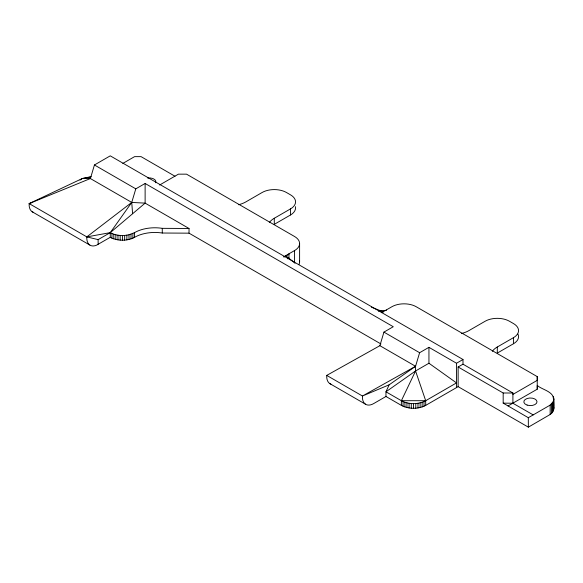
<?xml version="1.0" encoding="UTF-8"?>
<svg xmlns="http://www.w3.org/2000/svg" width="583" height="583" viewBox="0 0 583 583"><rect width="100%" height="100%" fill="white"/><g stroke="black" fill="none" stroke-linecap="round" stroke-linejoin="round"><path stroke-width="0.87" d="M98.126 244.306L98.126 239.628L110.274 232.639L145.123 203.132L145.123 183.47L135.795 188.848L131.743 202.425L110.274 232.639L110.253 237.303L96.618 245.166A15.989 9.233 -60 0 1 86.816 236.887L29.157 203.598L82.247 178.544L91.145 176.62M189.03 233.164L162.271 233.025A28.669 16.55 0 0 0 134.578 237.31C127.692 240.976 119.114 241.1 111.943 238.163L111.943 233.484L110.274 232.639L86.816 236.887L131.743 202.425L145.123 203.132L189.03 228.485L189.03 233.164L380.947 343.97M113.816 238.884L113.816 234.206L111.943 233.484M115.835 239.46L115.835 234.781L113.816 234.206M117.963 239.875L117.963 235.197L115.835 234.781M120.171 240.13L120.171 235.452L117.963 235.197M122.415 240.218L122.415 235.532L120.171 235.452M124.66 240.13L124.66 235.452L128.996 234.781L134.578 232.624A28.669 16.55 0 0 1 162.271 228.339L189.03 228.485M126.868 239.875L126.868 235.197M128.996 239.46L128.996 234.781M131.015 238.884L131.015 234.206M132.888 238.163L132.888 233.484M285.706 255.675L295.078 263.239M288.949 258.714L288.949 253.802M294.568 262.729L294.568 250.559A17.199 9.933 0 0 0 294.568 236.509L186.524 174.157L178.413 174.157L159.596 185.037M299.604 261.796L299.604 243.534M458.136 386.653L458.136 366.991L503.18 393L503.18 403.137L508.048 405.943L537.235 389.204L537.235 385.458C542.234 389.859 552.815 391.084 553.85 399.049C553.646 404.187 555.541 411.226 550.163 414.491L528.358 427.157L458.136 386.653L425.699 405.382C418.266 409.288 408.8 409.288 401.366 405.382L385.961 396.484L373.798 403.509A15.989 9.233 -60 0 1 362.444 396.017L326.735 375.401L379.883 345.69L383.935 332.113L393.263 326.728L145.123 183.47M381.566 312.692L391.878 306.738A17.199 9.933 0 0 1 416.211 306.738L537.235 376.611L537.235 380.356L512.909 394.407M550.163 414.491L550.163 405.112L553.238 401.636L553.85 399.049M551.452 413.413L551.46 404.041M552.487 412.247L552.487 402.875M553.238 411.015L553.238 401.636M553.238 398.167L553.238 396.462M553.697 409.732L553.697 397.744M550.163 405.112L533.183 414.899L512.909 403.247L512.909 393L462.997 364.186L462.997 359.5L110.253 155.843L94.439 164.974L90.387 178.551L29.157 203.598A15.989 9.233 -60 0 0 33.304 212.329M425.699 405.382L425.699 400.703L415.562 370.97L415.562 366.292L419.614 352.715L428.942 347.33L456.511 363.245L462.997 359.5M379.883 345.69L415.562 366.292L389.138 384.824L385.961 391.805L385.961 396.484M401.366 405.382L401.366 400.703L415.562 370.97L428.942 363.245L428.942 347.33M80.031 180.111L82.247 178.544L90.256 177.137M415.562 370.97L385.961 391.805L401.366 400.703C408.8 404.609 418.266 404.609 425.699 400.703L456.511 382.907L428.942 363.245M122.809 163.437L134.578 156.638L141.064 156.638L174.995 176.248M269.324 222.546A22.934 13.241 0 0 1 274.294 218.253L290.516 208.889A17.199 9.933 0 0 0 290.516 194.846L286.457 192.499A17.199 9.933 0 0 0 262.131 192.499L245.917 201.864A22.934 13.241 0 0 1 238.476 204.735M295.406 206.652A17.199 9.933 0 0 1 290.516 214.974L274.294 224.338L274.294 218.253M283.527 256.935L294.568 250.559M284.249 256.979L288.949 254.268M287.594 258.794L288.949 258.014M378.425 311.227L379.773 310.447L385.45 310.447M458.136 366.991L462.997 364.186M492.329 351.294A22.934 13.241 0 0 1 497.299 347.002L513.514 337.637A17.199 9.933 0 0 0 513.514 323.587L509.462 321.248A17.199 9.933 0 0 0 485.136 321.248L468.914 330.612A22.934 13.241 0 0 1 461.474 333.483M517.966 334.132A17.199 9.933 0 0 1 513.514 343.722L497.299 353.087L497.299 347.002M508.048 405.943L528.315 417.705L533.183 414.899M415.562 366.292L362.444 396.017L389.138 384.824M29.157 203.598L30.906 203.285M122.415 235.532L124.66 235.452M82.247 178.544L90.387 178.551L131.743 202.425L132.611 213.728M503.18 393L512.909 393M401.366 400.703L425.699 400.703M503.18 403.137L512.909 403.247M86.816 236.887L98.126 239.628M371.393 307.168L379.773 310.447L383.016 312.32L383.016 311.854M110.253 237.303L111.943 238.163M94.439 164.974L135.795 188.848M383.935 332.113L419.614 352.715M32.167 211.76L89.826 245.049M329.745 383.563L365.454 404.179M553.697 407.116L553.85 408.428M528.315 417.705L528.358 427.157M537.235 376.611L537.235 389.204M513.514 337.637L513.514 343.722M456.511 363.245L456.511 387.593M424.001 401.556L424.001 406.242M422.136 402.277L422.136 406.963M420.117 402.853L420.117 407.539M417.982 403.268L417.982 407.954M415.781 403.523L415.781 408.209M413.536 403.611L413.536 408.289M411.285 403.523L411.285 408.209M409.084 403.268L409.084 407.954M406.949 402.853L406.949 407.539M404.93 402.277L404.93 406.963M403.064 401.556L403.064 406.242M386.259 309.981L386.259 310.447M290.516 208.889L290.516 214.974M162.271 228.339L162.271 233.025M134.578 232.624L134.578 237.31M299.458 260.499A17.199 9.933 0 0 1 299.021 264.369M330.882 384.131A15.989 9.233 -60 0 1 326.735 375.401M147.652 178.034A6.595 3.811 0 0 1 155.639 182.749M527.127 405.09A6.595 3.804 0 0 0 537.023 401.796A6.595 3.804 0 0 0 527.127 398.502A6.595 3.804 0 0 0 527.127 405.09"/></g></svg>
